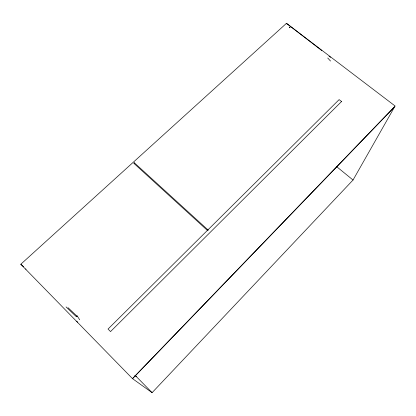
<?xml version="1.0" encoding="UTF-8"?>
<svg xmlns="http://www.w3.org/2000/svg" width="416" height="416" viewBox="0 0 416 416"><rect width="100%" height="100%" fill="white"/><g stroke="black" fill="none" stroke-linecap="round" stroke-linejoin="round"><path stroke-width="0.62" d="M207.563 230.552L208.083 230.017L134.508 162.942L134.129 163.145L133.994 163.446L207.563 230.552L208.083 230.017M289.359 27.404L289.76 27.05M286.198 23.93L286.458 23.332L395.2 106.07L132.506 378.648L20.8 264.243L286.458 23.332L321.838 50.627M353.033 180.024L394.649 106.798L132.506 378.648L152.095 392.668L353.033 180.024L336.762 166.738M26.031 269.173L25.61 268.96M76.991 316.202L76.414 316.753L76.991 316.202L68.058 307.71M76.414 316.753L66.066 306.909M329.014 56.165L330.554 57.351M134.789 375.362L136.292 376.532M20.8 264.243L23.702 266.848M135.429 375.653L152.095 392.668M327.73 58.006L330.528 61.048M77.002 315.593L79.716 319.826M76.794 321.126L77.47 322.182M289.588 27.466C289.978 28.47 290.467 26.692 289.588 27.466M134.555 163.062C133.765 164.18 133.864 162.084 134.555 163.062M341.562 101.52L110.536 331.583L108.03 329.051L339.118 99.616L341.562 101.52"/></g></svg>
